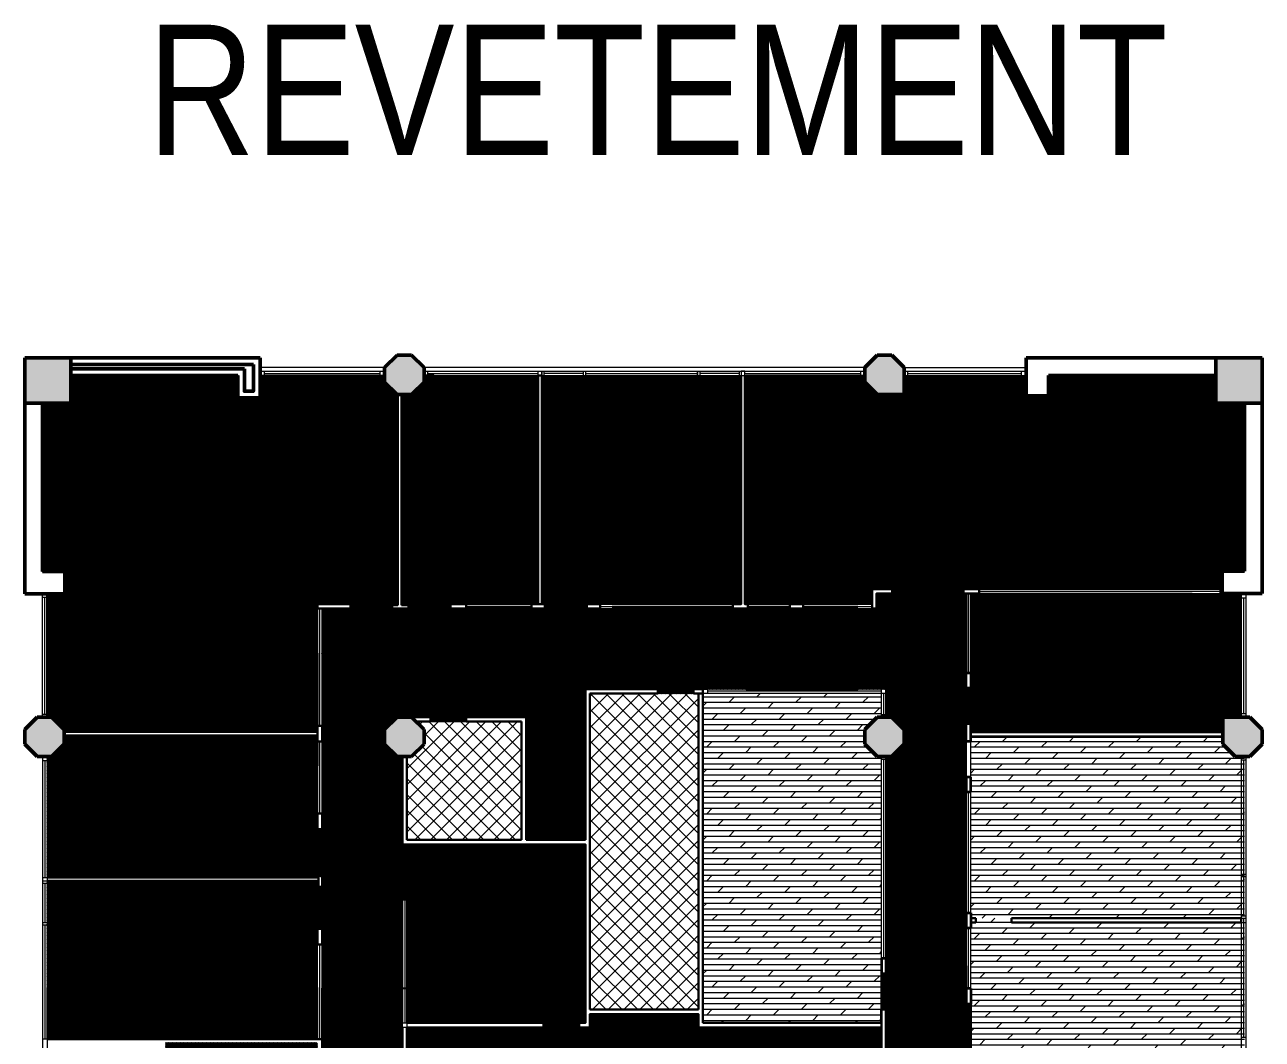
# Model space of a CAD drawing. Header units: millimetres. Extents: x 253 to 682, y -1208 to -847.
# Drawn here: x 324.19 to 351.91, y -1101.37 to -1078.64 of the extents above; entities that cross this region are included whole.
import ezdxf
from ezdxf.enums import TextEntityAlignment as Align

# ---------------------------------------------------------------- set-up
doc = ezdxf.new("R2010")
doc.units = ezdxf.units.MM
doc.header["$LTSCALE"] = 10
doc.header["$MEASUREMENT"] = 0
for name, color, linetype, lineweight in [('faux  plafond', 143, 'Continuous', 9), ('men-porte', 30, 'Continuous', 5), ('Men_porte', 30, 'Continuous', 5), ('MUR', 5, 'Continuous', 50)]:
    doc.layers.add(name, color=color, linetype=linetype, lineweight=lineweight)
doc.layers.add('HACHURE', color=252, linetype='Continuous')
doc.layers.add('REV-C', color=251, linetype='Continuous')
doc.layers.add('hachures++', color=7, linetype='Continuous', lineweight=5, true_color=0xa8a8a8)
doc.styles.add('nouveau cartouche', font='ARIALN.TTF')
pattern_1 = [(0, (838.59185, 113.8055), (0, 0.125), []), (45, (838.59185, 113.8055), (-0.25, 0.25), [0.1767767, -0.35355339])]
pattern_2 = [(315, (290754.83289, 332835.75672), (0.1767766953, 0.1767766953), []), (45, (290754.83289, 332835.75672), (-0.1767766953, 0.1767766953), [])]
pattern_3 = [(45, (290606.838652, 332635.756721), (-0.00883883476483, 0.00883883476483), [])]
pattern_4 = [(45, (290654.832887, 332835.756721), (-0.00883883476483, 0.00883883476483), [])]

msp = doc.modelspace()

# ---------------------------------------------------------------- hatches: boundary and pattern name
at = {"layer": 'HACHURE', "ltscale": 0.02}
h = msp.add_hatch(dxfattribs=at)
h.set_pattern_fill('ANSI31', color=253, scale=0.1)
h.set_pattern_definition(pattern_4)
h.paths.add_polyline_path([(332.552, -1088.222), (330.852, -1088.222), (330.852, -1089.222), (329.852, -1089.222), (329.852, -1091.222), (331.352, -1091.222), (331.352, -1091.622), (331.485, -1091.622), (331.485, -1091.722), (332.425, -1091.722), (332.425, -1091.642), (332.552, -1091.642)])
h.paths.add_polyline_path([(328.852, -1089.222), (328.352, -1089.222), (328.352, -1086.502), (325.222, -1086.502), (325.222, -1087.122), (324.592, -1087.122), (324.592, -1090.222), (327.352, -1090.222), (327.352, -1091.222), (328.852, -1091.222)])
h = msp.add_hatch(dxfattribs=at)
h.set_pattern_fill('ANSI31', color=253, scale=0.1)
h.set_pattern_definition(pattern_4)
h.paths.add_polyline_path([(339.352, -1103.722), (340.852, -1103.722), (340.852, -1104.722), (340.852, -1105.202), (341.684, -1105.202), (342.352, -1105.202), (342.352, -1104.222), (341.852, -1104.222), (341.852, -1101.722), (343.382, -1101.722), (343.382, -1101.102), (340.852, -1101.102), (340.852, -1103.222), (335.852, -1103.222), (335.852, -1104.222), (331.352, -1104.222), (331.352, -1102.722), (332.652, -1102.722), (332.652, -1101.722), (330.752, -1101.715), (330.752, -1102.641), (330.852, -1102.648), (330.852, -1102.998), (330.852, -1105.442), (330.852, -1105.899), (330.852, -1107.225), (332.252, -1107.225), (332.252, -1105.221), (332.252, -1104.955), (332.518, -1104.955), (332.652, -1104.955), (332.652, -1104.378), (332.752, -1104.378), (332.752, -1104.955), (332.867, -1104.955), (333.107, -1105.202), (333.527, -1105.202), (334.907, -1105.202), (335.979, -1105.202), (336.352, -1105.202), (336.352, -1104.722), (339.352, -1104.722)])
h.paths.add_polyline_path([(335.347, -1101.102), (334.852, -1101.102), (334.852, -1101.722), (332.752, -1101.722), (332.752, -1102.722), (335.351, -1102.722)], flags=17)
h.paths.add_polyline_path([(335.339, -1097.002), (333.339, -1097.002), (333.339, -1098.243), (332.752, -1098.243), (332.752, -1100.222), (334.852, -1100.222), (334.852, -1101.002), (335.347, -1101.002)])
h.paths.add_polyline_path([(332.652, -1098.243), (331.852, -1098.243), (331.852, -1097.722), (330.852, -1097.722), (330.852, -1097.954), (330.772, -1097.954), (330.772, -1097.822), (327.859, -1097.822), (327.859, -1100.222), (330.752, -1100.222), (330.752, -1099.244), (330.752, -1098.894), (330.852, -1098.894), (330.852, -1099.244), (330.852, -1100.222), (332.652, -1100.222)])
h.paths.add_polyline_path([(325.852, -1097.822), (324.692, -1097.822), (324.692, -1100.222), (325.852, -1100.222)])
h.paths.add_polyline_path([(328.352, -1103.222), (330.752, -1103.222), (330.752, -1102.998), (330.752, -1102.648), (330.752, -1102.178), (330.752, -1101.708), (330.752, -1101.442), (327.352, -1101.442), (327.352, -1103.722), (324.692, -1103.722), (324.692, -1104.955), (324.797, -1104.955), (325.077, -1105.235), (325.077, -1105.442), (328.352, -1105.442)])
h.paths.add_polyline_path([(327.352, -1094.562), (325.852, -1094.562), (325.852, -1096.722), (327.352, -1096.722)])
h.paths.add_polyline_path([(329.852, -1092.722), (326.852, -1092.722), (326.852, -1094.482), (329.852, -1094.482)])
h.paths.add_polyline_path([(335.352, -1093.222), (331.352, -1093.222), (331.352, -1092.722), (330.852, -1092.722), (330.852, -1094.344), (330.852, -1094.694), (330.852, -1096.393), (330.852, -1096.664), (330.752, -1096.664), (330.752, -1096.722), (331.852, -1096.722), (331.852, -1095.222), (332.652, -1095.222), (332.652, -1095.037), (332.532, -1095.037), (332.252, -1094.757), (332.252, -1094.432), (332.532, -1094.152), (332.857, -1094.152), (333.279, -1094.152), (333.279, -1094.252), (334.079, -1094.252), (334.079, -1094.152), (335.352, -1094.152)])
h.paths.add_polyline_path([(335.692, -1086.502), (333.352, -1086.502), (333.352, -1089.722), (335.692, -1089.722)])
edge = h.paths.add_edge_path()
edge.add_line((337.352, -1090.222), (335.772, -1090.222))
edge.add_line((335.772, -1090.222), (335.772, -1091.622))
edge.add_line((335.772, -1091.622), (335.84, -1091.622))
edge.add_line((335.84, -1091.622), (335.84, -1090.682))
edge.add_arc((335.84, -1091.622), 0.94, 0, 90, ccw=False)
edge.add_line((336.78, -1091.622), (337.08, -1091.622))
edge.add_line((337.08, -1091.622), (337.352, -1091.622))
edge.add_line((337.352, -1091.622), (337.352, -1090.222))
edge = h.paths.add_edge_path()
edge.add_line((337.352, -1091.722), (337.08, -1091.722))
edge.add_line((337.08, -1091.722), (336.78, -1091.722))
edge.add_line((336.78, -1091.722), (336.78, -1091.622))
edge.add_arc((335.84, -1091.622), 0.94, 0, 90)
edge.add_line((335.84, -1090.682), (335.84, -1091.622))
edge.add_line((335.84, -1091.622), (335.84, -1091.722))
edge.add_line((335.84, -1091.722), (335.852, -1091.722))
edge.add_line((335.852, -1091.722), (335.852, -1092.722))
edge.add_line((335.852, -1092.722), (336.852, -1092.722))
edge.add_line((336.852, -1092.722), (336.852, -1093.522))
edge.add_line((336.852, -1093.522), (338.37, -1093.522))
edge.add_line((338.37, -1093.522), (338.37, -1093.622))
edge.add_line((338.37, -1093.622), (339.17, -1093.622))
edge.add_line((339.17, -1093.622), (339.17, -1093.522))
edge.add_line((339.17, -1093.522), (339.382, -1093.522))
edge.add_line((339.382, -1093.522), (339.482, -1093.522))
edge.add_line((339.482, -1093.522), (340.352, -1093.522))
edge.add_line((340.352, -1093.522), (340.352, -1092.222))
edge.add_line((340.352, -1092.222), (337.352, -1092.222))
edge.add_line((337.352, -1092.222), (337.352, -1091.722))
h.paths.add_polyline_path([(340.242, -1086.502), (335.772, -1086.502), (335.772, -1087.222), (338.352, -1087.222), (338.352, -1089.722), (340.242, -1089.722)])
h = msp.add_hatch(dxfattribs=at)
h.set_pattern_fill('ANSI31', color=96, scale=0.1)
h.set_pattern_definition(pattern_3)
h.paths.add_polyline_path([(329.352, -1087.002), (329.352, -1088.222), (330.852, -1088.222), (330.852, -1089.222), (328.352, -1089.222), (328.352, -1086.502), (328.962, -1086.502), (328.962, -1087.002)])
h = msp.add_hatch(dxfattribs=at)
h.set_pattern_fill('ANSI31', color=250, scale=0.1)
h.set_pattern_definition(pattern_3)
h.paths.add_polyline_path([(332.552, -1086.926), (332.532, -1086.926), (332.252, -1086.646), (332.252, -1086.502), (329.462, -1086.502), (329.462, -1087.002), (329.352, -1087.002), (329.352, -1088.222), (332.552, -1088.222)])
h = msp.add_hatch(dxfattribs=at)
h.set_pattern_fill('ANSI31', color=96, scale=0.1)
h.set_pattern_definition(pattern_3)
h.paths.add_polyline_path([(333.352, -1086.502), (333.137, -1086.502), (333.137, -1086.646), (332.857, -1086.926), (332.632, -1086.926), (332.632, -1089.722), (332.632, -1090.722), (333.352, -1090.722), (333.352, -1089.722)])
h = msp.add_hatch(dxfattribs=at)
h.set_pattern_fill('ANSI31', color=253, scale=0.1)
h.set_pattern_definition(pattern_4)
h.paths.add_polyline_path([(351.512, -1087.122), (350.872, -1087.122), (350.872, -1086.502), (347.122, -1086.502), (347.122, -1086.952), (346.622, -1086.952), (346.622, -1086.502), (343.892, -1086.502), (343.892, -1086.926), (343.612, -1086.926), (343.352, -1086.926), (343.352, -1089.692), (340.322, -1089.692), (340.322, -1091.222), (341.352, -1091.222), (342.852, -1091.222), (342.852, -1091.622), (343.173, -1091.622), (343.173, -1091.282), (343.623, -1091.282), (343.623, -1090.482, -0.294509), (344.352, -1090.952), (344.352, -1088.722), (346.852, -1088.722), (346.852, -1089.722), (350.339, -1089.722), (350.339, -1091.282), (351.012, -1091.282), (351.012, -1090.882), (351.512, -1090.882)])
h.paths.add_polyline_path([(344.352, -1090.952, 0.294509), (343.623, -1090.482), (343.623, -1091.282), (343.623, -1091.382), (343.273, -1091.382), (343.273, -1091.722), (343.173, -1091.722), (342.852, -1091.722), (342.852, -1093.522), (343.482, -1093.522), (343.482, -1094.152), (343.612, -1094.152), (343.892, -1094.432), (343.892, -1094.757), (343.612, -1095.037), (343.482, -1095.037), (343.482, -1099.722), (344.352, -1099.722), (344.352, -1094.696), (345.282, -1094.696), (345.282, -1094.305), (345.382, -1094.305), (345.382, -1093.743), (344.352, -1093.743)])
h.paths.add_polyline_path([(351.442, -1091.382), (351.012, -1091.382), (350.339, -1091.382), (350.339, -1092.243), (349.839, -1092.243), (349.839, -1093.743), (345.382, -1093.743), (345.382, -1094.305), (345.382, -1094.482), (351.027, -1094.482), (351.027, -1094.152), (351.442, -1094.152)])
h = msp.add_hatch(dxfattribs=at)
h.set_pattern_fill('ANSI31', color=250, scale=0.1)
h.set_pattern_definition(pattern_3)
h.paths.add_polyline_path([(343.352, -1086.926), (343.287, -1086.926), (343.007, -1086.646), (343.007, -1086.502), (340.352, -1086.502), (340.352, -1089.692), (343.352, -1089.692)])
h = msp.add_hatch(dxfattribs=at)
h.set_pattern_fill('ANSI31', color=250, scale=0.1)
h.set_pattern_definition(pattern_3)
h.paths.add_polyline_path([(335.772, -1090.222), (337.352, -1090.222), (337.352, -1089.722), (338.352, -1089.722), (338.352, -1087.222), (335.772, -1087.222)])
h = msp.add_hatch(dxfattribs=at)
h.set_pattern_fill('ANSI31', color=250, scale=0.1)
h.set_pattern_definition(pattern_3)
h.paths.add_polyline_path([(345.382, -1092.243), (345.382, -1093.505), (345.282, -1093.505), (345.282, -1091.382), (345.223, -1091.382), (345.223, -1091.282), (345.352, -1091.282), (345.352, -1089.722), (346.852, -1089.722), (346.852, -1088.722), (344.352, -1088.722), (344.352, -1093.743), (349.839, -1093.743), (349.839, -1092.243)])
h = msp.add_hatch(dxfattribs=at)
h.set_pattern_fill('ANSI31', color=250, scale=0.1)
h.set_pattern_definition(pattern_3)
h.paths.add_polyline_path([(328.852, -1089.202), (329.852, -1089.202), (329.852, -1091.722), (328.852, -1091.722)])
h = msp.add_hatch(dxfattribs=at)
h.set_pattern_fill('ANSI31', color=250, scale=0.1)
h.set_pattern_definition(pattern_3)
h.paths.add_polyline_path([(332.632, -1091.642), (332.788, -1091.642), (332.788, -1091.722), (331.352, -1091.722), (331.352, -1093.222), (335.852, -1093.222), (335.852, -1091.722), (333.728, -1091.722), (333.728, -1091.622), (335.692, -1091.622), (335.692, -1089.722), (333.352, -1089.722), (333.352, -1090.722), (332.632, -1090.722)])
h = msp.add_hatch(dxfattribs=at)
h.set_pattern_fill('ANSI31', color=96, scale=0.1)
h.set_pattern_definition(pattern_3)
h.paths.add_polyline_path([(341.352, -1091.722), (337.352, -1091.722), (337.352, -1092.222), (341.352, -1092.222)])
h.paths.add_polyline_path([(340.242, -1089.722), (340.242, -1091.622), (337.352, -1091.622), (337.352, -1089.722)])
h.paths.add_polyline_path([(340.322, -1091.222), (340.322, -1091.622), (341.352, -1091.622), (341.352, -1091.222)])
h = msp.add_hatch(dxfattribs=at)
h.set_pattern_fill('ANSI31', color=96, scale=0.1)
h.set_pattern_definition(pattern_3)
h.paths.add_polyline_path([(345.352, -1091.282), (350.339, -1091.282), (350.339, -1089.722), (345.352, -1089.722)])
h.paths.add_polyline_path([(350.339, -1091.382), (345.382, -1091.382), (345.382, -1092.243), (350.339, -1092.243)])
h = msp.add_hatch(dxfattribs=at)
h.set_pattern_fill('ANSI31', color=96, scale=0.1)
h.set_pattern_definition(pattern_3)
h.paths.add_polyline_path([(331.352, -1091.722), (330.852, -1091.722), (330.852, -1092.722), (331.352, -1092.722)])
h.paths.add_polyline_path([(330.752, -1091.622), (331.352, -1091.622), (331.352, -1091.222), (329.852, -1091.222), (329.852, -1091.722), (328.852, -1091.722), (328.852, -1091.222), (327.352, -1091.222), (327.352, -1090.222), (324.592, -1090.222), (324.592, -1090.892), (325.092, -1090.892), (325.092, -1091.392), (326.852, -1091.392), (326.852, -1092.722), (330.752, -1092.722)])
h = msp.add_hatch(dxfattribs=at)
h.set_pattern_fill('ANSI31', color=250, scale=0.1)
h.set_pattern_definition(pattern_3)
h.paths.add_polyline_path([(342.852, -1091.722), (341.352, -1091.722), (341.352, -1092.222), (340.352, -1092.222), (340.352, -1093.522), (342.852, -1093.522)])
h.paths.add_polyline_path([(341.352, -1091.622), (342.852, -1091.622), (342.852, -1091.222), (341.352, -1091.222)])
h = msp.add_hatch(dxfattribs=at)
h.set_pattern_fill('ANSI31', color=250, scale=0.1)
h.set_pattern_definition(pattern_3)
h.paths.add_polyline_path([(324.692, -1094.152), (324.797, -1094.152), (325.077, -1094.432), (325.077, -1094.482), (326.852, -1094.482), (326.852, -1091.392), (324.692, -1091.392)])
h = msp.add_hatch(dxfattribs=at)
h.set_pattern_fill('ANSI31', color=250, scale=0.1)
h.set_pattern_definition([(45, (290607.338652, 332632.256721), (-0.00883883476483, 0.00883883476483), [])])
h.paths.add_polyline_path([(330.752, -1094.562), (329.852, -1094.562), (329.852, -1095.242), (330.752, -1095.242)])
h.paths.add_polyline_path([(329.852, -1094.482), (330.752, -1094.482), (330.752, -1092.722), (329.852, -1092.722)])
h = msp.add_hatch(dxfattribs=at)
h.set_pattern_fill('ANSI31', color=96, scale=0.1)
h.set_pattern_definition(pattern_3)
h.paths.add_polyline_path([(335.852, -1092.722), (336.852, -1092.722), (336.852, -1093.522), (336.752, -1093.522), (336.752, -1095.222), (335.422, -1095.222), (335.422, -1094.152), (335.352, -1094.152), (335.352, -1093.222), (335.852, -1093.222)])
h = msp.add_hatch(dxfattribs=at)
h.set_pattern_fill('ANSI31', color=250, scale=0.1)
h.set_pattern_definition(pattern_3)
edge = h.paths.add_edge_path()
edge.add_line((324.692, -1097.743), (330.772, -1097.743))
edge.add_line((330.772, -1097.743), (330.772, -1097.722))
edge.add_line((330.772, -1097.722), (331.852, -1097.722))
edge.add_line((331.852, -1097.722), (331.852, -1096.722))
edge.add_line((331.852, -1096.722), (325.852, -1096.722))
edge.add_line((325.852, -1096.722), (325.852, -1094.562))
edge.add_line((325.852, -1094.562), (325.077, -1094.562))
edge.add_line((325.077, -1094.562), (325.077, -1094.757))
edge.add_line((325.077, -1094.757), (324.797, -1095.037))
edge.add_line((324.797, -1095.037), (324.692, -1095.037))
edge.add_line((324.692, -1095.037), (324.692, -1097.742))
edge.add_line((324.692, -1097.742), (325.852, -1097.742))
edge.add_line((325.852, -1097.742), (325.852, -1097.722))
h = msp.add_hatch(dxfattribs=at)
h.set_pattern_fill('ANSI31', color=96, scale=0.1)
h.set_pattern_definition(pattern_3)
h.paths.add_polyline_path([(330.752, -1095.242), (329.852, -1095.242), (329.852, -1094.562), (327.352, -1094.562), (327.352, -1096.722), (330.752, -1096.722)])
h = msp.add_hatch(dxfattribs=at)
h.set_pattern_fill('ANSI31', color=250, scale=0.1)
h.set_pattern_definition(pattern_3)
h.paths.add_polyline_path([(344.352, -1100.222), (345.282, -1100.222), (345.282, -1094.696), (344.352, -1094.696)])
h = msp.add_hatch(dxfattribs=at)
h.set_pattern_fill('ANSI31', color=96, scale=0.1)
h.set_pattern_definition(pattern_3)
h.paths.add_polyline_path([(333.339, -1097.002), (333.339, -1098.243), (331.852, -1098.243), (331.852, -1095.222), (332.652, -1095.222), (332.652, -1097.002)])
h = msp.add_hatch(dxfattribs=at)
h.set_pattern_fill('ANSI31', color=253, scale=0.1)
h.set_pattern_definition(pattern_4)
h.paths.add_polyline_path([(336.752, -1095.222), (335.422, -1095.222), (335.422, -1096.902), (336.752, -1096.902)])
h = msp.add_hatch(dxfattribs=at)
h.set_pattern_fill('ANSI31', color=96, scale=0.1)
h.set_pattern_definition(pattern_3)
h.paths.add_polyline_path([(335.347, -1101.002), (335.81, -1101.002), (335.81, -1101.102), (335.347, -1101.102), (335.352, -1103.222), (340.852, -1103.222), (340.852, -1101.102), (339.282, -1101.102), (339.282, -1100.802), (336.852, -1100.802), (336.852, -1101.102), (336.61, -1101.102), (336.61, -1101.002), (336.752, -1101.002), (336.752, -1097.002), (335.339, -1097.002)])
h = msp.add_hatch(dxfattribs=at)
h.set_pattern_fill('ANSI31', color=250, scale=0.1)
h.set_pattern_definition(pattern_3)
h.paths.add_polyline_path([(325.852, -1097.822), (327.859, -1097.822), (327.859, -1100.671), (325.852, -1100.671)])
h = msp.add_hatch(dxfattribs=at)
h.set_pattern_fill('ANSI31', color=96, scale=0.1)
h.set_pattern_definition(pattern_3)
h.paths.add_polyline_path([(342.352, -1105.202), (342.352, -1104.222), (344.352, -1104.222), (344.352, -1101.222), (343.482, -1101.222), (343.482, -1100.694), (343.382, -1100.694), (343.382, -1099.894), (343.482, -1099.894), (343.482, -1099.722), (344.352, -1099.722), (344.352, -1100.222), (345.282, -1100.222), (345.282, -1100.582), (345.382, -1100.582), (345.382, -1102.182), (345.282, -1102.182), (345.282, -1105.222), (343.932, -1105.222), (343.932, -1104.955), (343.343, -1104.955), (343.096, -1105.202)])
h = msp.add_hatch(dxfattribs=at)
h.set_pattern_fill('ANSI31', color=96, scale=0.1)
h.set_pattern_definition(pattern_3)
h.paths.add_polyline_path([(327.859, -1100.222), (327.859, -1100.671), (325.852, -1100.671), (325.852, -1100.222), (324.692, -1100.222), (324.692, -1101.348), (330.752, -1101.348), (330.752, -1100.222)])
h = msp.add_hatch(dxfattribs=at)
h.set_pattern_fill('ANSI31', color=96, scale=0.1)
h.set_pattern_definition(pattern_3)
h.paths.add_polyline_path([(332.652, -1101.722), (332.652, -1100.222), (330.852, -1100.222), (330.852, -1101.722)])
h.paths.add_polyline_path([(332.752, -1101.102), (332.752, -1101.722), (334.852, -1101.722), (334.852, -1101.102)])
h.paths.add_polyline_path([(332.752, -1100.222), (332.752, -1101.002), (334.852, -1101.002), (334.852, -1100.222)])
h = msp.add_hatch(dxfattribs=at)
h.set_pattern_fill('ANSI31', color=253, scale=0.1)
h.set_pattern_definition(pattern_4)
h.paths.add_polyline_path([(344.352, -1101.222), (343.482, -1101.222), (343.482, -1101.722), (344.352, -1101.722)])
h.paths.add_polyline_path([(344.852, -1105.222), (343.932, -1105.222), (343.932, -1105.887), (343.932, -1108.722), (345.282, -1108.722), (345.282, -1107.722), (344.852, -1107.722)])
at = {"layer": 'hachures++'}
h = msp.add_hatch(color=256, dxfattribs=at)
h.dxf.hatch_style = 1
h.paths.add_polyline_path([(333.137, -1086.321), (332.857, -1086.041), (332.532, -1086.041), (332.252, -1086.321), (332.252, -1086.646), (332.532, -1086.926), (332.857, -1086.926), (333.137, -1086.646)])
h = msp.add_hatch(color=256, dxfattribs=at)
h.dxf.hatch_style = 1
h.paths.add_polyline_path([(343.892, -1086.321), (343.612, -1086.041), (343.287, -1086.041), (343.007, -1086.321), (343.007, -1086.646), (343.287, -1086.926), (343.612, -1086.926), (343.892, -1086.926)])
h = msp.add_hatch(color=256, dxfattribs=at)
h.dxf.hatch_style = 1
h.paths.add_polyline_path([(324.192, -1086.102), (324.192, -1087.122), (325.222, -1087.122), (325.222, -1086.102)])
h = msp.add_hatch(color=256, dxfattribs=at)
h.dxf.hatch_style = 1
h.paths.add_polyline_path([(351.912, -1087.122), (351.912, -1086.102), (350.872, -1086.102), (350.872, -1087.122)])
at = {"layer": 'hachures++', "ltscale": 2}
h = msp.add_hatch(dxfattribs=at)
h.set_pattern_fill('ANSI37', color=256, scale=2, angle=270)
h.set_pattern_definition(pattern_2)
h.paths.add_polyline_path([(339.282, -1100.702), (339.282, -1093.622), (338.37, -1093.622), (336.852, -1093.622), (336.852, -1095.882), (336.852, -1100.702)])
at = {"layer": 'hachures++', "ltscale": 3}
h = msp.add_hatch(dxfattribs=at)
h.set_pattern_fill('DOLMIT', color=1, scale=0.5)
h.set_pattern_definition(pattern_1)
h.paths.add_polyline_path([(339.382, -1093.622), (339.382, -1101.002), (343.382, -1101.002), (343.382, -1095.037), (343.287, -1095.037), (343.007, -1094.757), (343.007, -1094.432), (343.287, -1094.152), (343.382, -1094.152), (343.382, -1093.622)])
at = {"layer": 'hachures++'}
h = msp.add_hatch(color=256, dxfattribs=at)
h.dxf.hatch_style = 1
h.paths.add_polyline_path([(325.077, -1094.432), (324.797, -1094.152), (324.472, -1094.152), (324.192, -1094.432), (324.192, -1094.757), (324.472, -1095.037), (324.797, -1095.037), (325.077, -1094.757)])
h = msp.add_hatch(color=256, dxfattribs=at)
h.dxf.hatch_style = 1
h.paths.add_polyline_path([(333.137, -1094.432), (332.857, -1094.152), (332.532, -1094.152), (332.252, -1094.432), (332.252, -1094.757), (332.532, -1095.037), (332.857, -1095.037), (333.137, -1094.757)])
at = {"layer": 'hachures++', "ltscale": 2}
h = msp.add_hatch(dxfattribs=at)
h.set_pattern_fill('ANSI37', color=256, scale=2, angle=270)
h.set_pattern_definition(pattern_2)
h.paths.add_polyline_path([(335.322, -1094.252), (335.322, -1096.902), (332.752, -1096.902), (332.752, -1095.037), (332.857, -1095.037), (333.137, -1094.757), (333.137, -1094.432), (332.957, -1094.252)])
at = {"layer": 'hachures++'}
h = msp.add_hatch(color=256, dxfattribs=at)
h.dxf.hatch_style = 1
h.paths.add_polyline_path([(343.892, -1094.432), (343.612, -1094.152), (343.287, -1094.152), (343.007, -1094.432), (343.007, -1094.757), (343.287, -1095.037), (343.612, -1095.037), (343.892, -1094.757)])
h = msp.add_hatch(color=256, dxfattribs=at)
h.dxf.hatch_style = 1
h.paths.add_polyline_path([(351.912, -1094.432), (351.632, -1094.152), (351.307, -1094.152), (351.027, -1094.152), (351.027, -1094.757), (351.307, -1095.037), (351.632, -1095.037), (351.912, -1094.757)])
at = {"layer": 'hachures++', "ltscale": 3}
h = msp.add_hatch(dxfattribs=at)
h.set_pattern_fill('DOLMIT', color=32, scale=0.5)
h.set_pattern_definition(pattern_1)
h.paths.add_polyline_path([(351.512, -1098.652), (351.512, -1095.037), (351.307, -1095.037), (351.027, -1094.757), (351.027, -1094.582), (345.382, -1094.582), (345.382, -1098.652)])
h = msp.add_hatch(dxfattribs=at)
h.set_pattern_fill('DOLMIT', color=32, scale=0.5)
h.set_pattern_definition([(0, (290754.83289, 332835.75672), (0, 0.125), []), (45, (290754.8329, 332835.75672), (-0.24999999958, 0.24999999958), [0.1767766953, -0.3535533906])])
h.paths.add_polyline_path([(351.512, -1104.955), (351.512, -1098.752), (346.293, -1098.752), (346.293, -1098.652), (345.493, -1098.652), (345.493, -1098.752), (345.382, -1098.752), (345.382, -1105.442), (351.027, -1105.442), (351.027, -1105.235), (351.307, -1104.955)])

# ---------------------------------------------------------------- linework, layer by layer
at = {"layer": 'faux  plafond', "lineweight": 30, "ltscale": 2}
for p, q in [((336.852, -1100.702), (336.852, -1093.622)), ((336.852, -1093.622), (338.37, -1093.622)), ((339.17, -1093.622), (339.282, -1093.622)), ((339.282, -1093.622), (339.282, -1100.702)), ((332.857, -1094.152), (333.279, -1094.152)), ((332.957, -1094.252), (333.279, -1094.252)), ((334.079, -1094.152), (335.422, -1094.152)), ((334.079, -1094.252), (335.322, -1094.252)), ((335.322, -1094.252), (335.322, -1096.902)), ((335.422, -1094.152), (335.422, -1096.902)), ((332.652, -1097.002), (332.652, -1095.037)), ((332.752, -1096.902), (332.752, -1095.037)), ((336.752, -1097.002), (332.652, -1097.002)), ((335.322, -1096.902), (332.752, -1096.902)), ((345.382, -1098.652), (345.493, -1098.652)), ((345.382, -1098.752), (345.493, -1098.752)), ((346.293, -1098.652), (351.442, -1098.652)), ((346.293, -1098.752), (351.442, -1098.752)), ((336.752, -1100.702), (336.752, -1101.002)), ((339.282, -1100.702), (336.852, -1100.702)), ((335.81, -1101.002), (332.752, -1101.002)), ((336.752, -1101.002), (336.61, -1101.002)), ((336.852, -1100.802), (339.282, -1100.802)), ((336.852, -1100.802), (336.852, -1101.102)), ((339.282, -1100.802), (339.282, -1101.102)), ((339.382, -1101.002), (343.382, -1101.002)), ((332.752, -1101.102), (335.81, -1101.102)), ((336.61, -1101.102), (336.852, -1101.102)), ((339.282, -1101.102), (343.382, -1101.102))]:
    msp.add_line(p, q, dxfattribs=at)
for points in [[(338.37, -1093.522), (336.752, -1093.522), (336.752, -1096.902)], [(338.37, -1093.622), (338.37, -1093.522)], [(339.17, -1093.622), (339.17, -1093.522)], [(339.382, -1101.002), (339.382, -1093.522), (339.17, -1093.522)], [(339.382, -1093.622), (339.282, -1093.622)], [(333.279, -1094.252), (333.279, -1094.152)], [(334.079, -1094.252), (334.079, -1094.152)], [(336.752, -1096.902), (335.422, -1096.902)], [(336.752, -1097.002), (336.752, -1100.702)], [(345.493, -1098.652), (345.493, -1098.752)], [(346.293, -1098.652), (346.293, -1098.752)], [(351.442, -1098.652), (351.442, -1098.752)], [(335.81, -1101.102), (335.81, -1101.002)], [(336.61, -1101.102), (336.61, -1101.002)]]:
    msp.add_lwpolyline(points, dxfattribs=at)
at = {"layer": 'HACHURE', "ltscale": 0.02}
for points in [[(329.352, -1087.002), (329.352, -1088.222), (330.852, -1088.222), (330.852, -1089.222), (328.352, -1089.222), (328.352, -1086.502), (328.962, -1086.502), (328.962, -1087.002)], [(332.632, -1090.722), (333.352, -1090.722), (333.352, -1086.502), (333.137, -1086.502), (333.137, -1086.646), (332.857, -1086.926), (332.632, -1086.926), (332.632, -1089.722)], [(335.772, -1090.222), (337.352, -1090.222), (337.352, -1089.722), (338.352, -1089.722), (338.352, -1087.222), (335.772, -1087.222)], [(328.852, -1089.202), (329.852, -1089.202), (329.852, -1091.722), (328.852, -1091.722)], [(335.852, -1092.722), (336.852, -1092.722), (336.852, -1093.522), (336.752, -1093.522), (336.752, -1095.222), (335.422, -1095.222), (335.422, -1094.152), (335.352, -1094.152), (335.352, -1093.222), (335.852, -1093.222)], [(344.352, -1100.222), (345.282, -1100.222), (345.282, -1094.696), (344.352, -1094.696)], [(333.339, -1097.002), (333.339, -1098.243), (331.852, -1098.243), (331.852, -1095.222), (332.652, -1095.222), (332.652, -1097.002)], [(325.852, -1097.822), (327.859, -1097.822), (327.859, -1100.671), (325.852, -1100.671)]]:
    msp.add_lwpolyline(points, close=True, dxfattribs=at)
for points in [[(329.157, -1087.002), (329.462, -1087.002), (329.462, -1086.402)], [(329.462, -1086.502), (332.252, -1086.502)], [(332.552, -1086.926), (332.532, -1086.926), (332.252, -1086.646), (332.252, -1086.502)], [(343.352, -1086.926), (343.352, -1089.692), (340.352, -1089.692), (340.352, -1086.502), (343.007, -1086.502)], [(332.552, -1086.926), (332.552, -1088.222), (329.352, -1088.222), (329.352, -1087.002)], [(345.382, -1092.243), (349.839, -1092.243), (349.839, -1093.743), (344.352, -1093.743), (344.352, -1088.722), (346.852, -1088.722), (346.852, -1089.722), (345.352, -1089.722), (345.352, -1091.282)], [(332.632, -1091.642), (332.632, -1090.722), (333.352, -1090.722), (333.352, -1089.722), (335.692, -1089.722), (335.692, -1091.622)], [(337.352, -1091.622), (337.352, -1089.722), (340.242, -1089.722), (340.242, -1091.222)], [(345.352, -1091.282), (345.352, -1089.722), (350.339, -1089.722), (350.339, -1091.282)], [(328.849, -1091.222), (327.352, -1091.222), (327.352, -1090.222), (324.592, -1090.222), (324.592, -1090.892), (325.092, -1090.892), (325.092, -1091.392), (326.852, -1091.392), (326.852, -1092.722), (330.752, -1092.722)], [(331.352, -1091.622), (331.352, -1091.222), (329.857, -1091.222)], [(337.352, -1091.622), (340.242, -1091.622), (340.242, -1091.222)], [(340.322, -1091.222), (340.322, -1091.622), (342.852, -1091.622)], [(340.322, -1091.222), (341.352, -1091.222), (341.352, -1091.622)], [(342.852, -1091.622), (342.852, -1091.222), (341.352, -1091.222), (341.352, -1091.622)], [(350.339, -1091.282), (345.223, -1091.282), (345.223, -1091.382), (345.282, -1091.382), (345.282, -1093.505), (345.382, -1093.505), (345.382, -1091.382), (350.339, -1091.382)], [(324.692, -1094.152), (324.692, -1091.392), (326.852, -1091.392), (326.852, -1094.482), (325.077, -1094.482)], [(350.339, -1091.382), (350.339, -1092.243), (345.382, -1092.243)], [(330.752, -1092.722), (330.752, -1091.622), (331.485, -1091.622), (331.485, -1091.722), (330.852, -1091.722), (330.852, -1092.722)], [(330.852, -1092.722), (331.352, -1092.722), (331.352, -1091.722)], [(335.692, -1091.722), (335.852, -1091.722), (335.852, -1092.722), (335.852, -1093.222), (331.352, -1093.222), (331.352, -1091.722), (332.632, -1091.722)], [(332.632, -1091.722), (332.788, -1091.722), (332.788, -1091.642), (332.632, -1091.642)], [(335.692, -1091.722), (333.728, -1091.722), (333.728, -1091.622), (335.692, -1091.622)], [(341.352, -1091.722), (341.352, -1092.222), (337.352, -1092.222), (337.352, -1091.722)], [(342.852, -1091.722), (337.352, -1091.722)], [(341.352, -1091.722), (341.352, -1092.222), (340.352, -1092.222), (340.352, -1093.522), (342.852, -1093.522), (342.852, -1091.722)], [(329.852, -1094.482), (329.852, -1092.722), (330.752, -1092.722), (330.752, -1095.242), (329.852, -1095.242), (329.852, -1094.562)], [(325.852, -1094.482), (325.077, -1094.482)], [(330.852, -1097.722), (331.852, -1097.722), (331.852, -1096.722), (325.852, -1096.722), (325.852, -1094.562)], [(329.852, -1094.562), (327.352, -1094.562), (327.352, -1096.722), (330.752, -1096.722), (330.752, -1094.562)], [(335.347, -1101.002), (335.339, -1097.002), (336.752, -1097.002), (336.752, -1101.002), (336.61, -1101.002), (336.61, -1101.102), (336.852, -1101.102), (336.852, -1100.802), (339.282, -1100.802), (339.282, -1101.102), (340.852, -1101.102), (340.852, -1103.222), (335.352, -1103.222), (335.347, -1101.102)], [(330.772, -1097.742), (330.772, -1097.604), (330.852, -1097.604), (330.852, -1097.722)], [(324.692, -1097.743), (330.772, -1097.743), (330.772, -1097.722)], [(345.282, -1099.722), (345.282, -1100.582), (345.382, -1100.582), (345.382, -1102.182), (345.282, -1102.182), (345.282, -1105.222), (343.932, -1105.222), (343.932, -1104.955), (343.343, -1104.955), (343.096, -1105.202), (342.352, -1105.202), (342.352, -1104.222), (344.352, -1104.222), (344.352, -1101.222), (343.482, -1101.222), (343.482, -1100.694), (343.382, -1100.694), (343.382, -1099.894), (343.482, -1099.894), (343.482, -1099.722), (344.352, -1099.722)], [(325.852, -1100.222), (324.692, -1100.222), (324.692, -1101.348), (330.752, -1101.348), (330.752, -1100.222), (327.859, -1100.222)], [(334.852, -1101.102), (334.852, -1101.722), (330.852, -1101.722), (330.852, -1100.222), (334.852, -1100.222), (334.852, -1101.002)]]:
    msp.add_lwpolyline(points, dxfattribs=at)
at = {"layer": 'hachures++', "ltscale": 2}
for points in [[(339.17, -1093.622), (338.37, -1093.622)], [(333.279, -1094.252), (334.079, -1094.252)]]:
    msp.add_lwpolyline(points, dxfattribs=at)
at = {"layer": 'hachures++', "ltscale": 3}
for points in [[(345.382, -1095.496), (345.382, -1094.696)], [(345.382, -1102.182), (345.382, -1100.582)]]:
    msp.add_lwpolyline(points, dxfattribs=at)
at = {"layer": 'men-porte', "lineweight": 30, "ltscale": 3}
for p, q in [((335.692, -1086.502), (335.692, -1091.622)), ((335.772, -1091.622), (335.772, -1086.502)), ((340.242, -1086.502), (340.242, -1091.622)), ((340.322, -1086.502), (340.322, -1091.622)), ((332.552, -1086.926), (332.552, -1091.642)), ((332.632, -1091.642), (332.632, -1086.926)), ((343.623, -1091.382), (343.623, -1091.282)), ((345.573, -1091.382), (345.573, -1091.282)), ((330.752, -1091.622), (331.485, -1091.622)), ((330.752, -1091.722), (331.485, -1091.722)), ((335.54, -1091.622), (335.84, -1091.622)), ((335.54, -1091.722), (335.54, -1091.622)), ((335.772, -1091.722), (335.84, -1091.722)), ((336.78, -1091.622), (336.78, -1091.722)), ((337.08, -1091.622), (337.08, -1091.722)), ((341.33, -1091.622), (341.33, -1091.722)), ((341.63, -1091.622), (341.63, -1091.722)), ((330.752, -1096.314), (330.852, -1096.314)), ((330.752, -1096.664), (330.852, -1096.664)), ((330.772, -1097.954), (330.772, -1097.604)), ((330.852, -1097.954), (330.852, -1097.604)), ((330.752, -1098.894), (330.852, -1098.894)), ((330.752, -1099.244), (330.852, -1099.244)), ((343.382, -1103.178), (343.382, -1101.002)), ((343.482, -1103.178), (343.482, -1101.002)), ((332.652, -1103.178), (332.652, -1101.102)), ((332.752, -1103.178), (332.752, -1101.102)), ((324.692, -1101.362), (330.852, -1101.362))]:
    msp.add_line(p, q, dxfattribs=at)
at = {"layer": 'men-porte', "ltscale": 3}
for p, q in [((330.802, -1094.344), (330.802, -1091.722)), ((330.852, -1094.344), (330.852, -1091.722))]:
    msp.add_line(p, q, dxfattribs=at)
for points in [[(332.252, -1086.321), (329.462, -1086.321)], [(343.007, -1086.321), (333.137, -1086.321)], [(335.692, -1086.502), (335.692, -1086.402)], [(335.772, -1086.502), (335.772, -1086.402)], [(339.262, -1086.502), (339.262, -1086.402)], [(350.965, -1091.282), (350.965, -1091.382)], [(324.592, -1094.152), (324.592, -1091.392)], [(324.642, -1094.086), (324.642, -1091.462)], [(324.692, -1094.152), (324.692, -1091.392)], [(332.652, -1097.002), (332.652, -1101.002)], [(332.652, -1097.059), (332.752, -1097.059)], [(332.702, -1097.059), (332.702, -1101.002)], [(324.592, -1097.742), (324.592, -1104.955)], [(324.692, -1097.742), (324.692, -1104.955)], [(324.692, -1101.362), (324.592, -1101.362)]]:
    msp.add_lwpolyline(points, dxfattribs=at)
at = {"layer": 'men-porte', "lineweight": 30, "ltscale": 3}
for points in [[(335.772, -1086.502), (335.692, -1086.502)], [(343.173, -1091.722), (343.173, -1091.282), (343.623, -1091.282)], [(345.573, -1091.282), (345.223, -1091.282)], [(343.273, -1091.722), (343.273, -1091.382), (343.623, -1091.382)], [(345.573, -1091.382), (345.223, -1091.382)], [(330.752, -1091.722), (330.752, -1091.622)], [(331.485, -1091.622), (331.485, -1091.722)], [(332.425, -1091.642), (332.552, -1091.642)], [(332.425, -1091.642), (332.425, -1091.722)], [(332.425, -1091.722), (332.788, -1091.722)], [(332.632, -1091.642), (332.788, -1091.642)], [(332.788, -1091.642), (332.788, -1091.722)], [(333.728, -1091.622), (333.728, -1091.722)], [(334.078, -1091.622), (333.728, -1091.622)], [(334.078, -1091.722), (333.728, -1091.722)], [(334.078, -1091.622), (334.078, -1091.722)], [(335.54, -1091.722), (335.772, -1091.722)], [(335.84, -1091.622), (335.84, -1091.722)], [(337.08, -1091.622), (336.78, -1091.622)], [(337.08, -1091.722), (336.78, -1091.722)], [(340.242, -1091.622), (340.05, -1091.622), (340.05, -1091.722), (340.322, -1091.722)], [(340.39, -1091.622), (340.322, -1091.622)], [(340.39, -1091.622), (340.39, -1091.722), (340.322, -1091.722)], [(341.63, -1091.622), (341.33, -1091.622)], [(341.63, -1091.722), (341.33, -1091.722)], [(343.273, -1091.722), (343.173, -1091.722)], [(330.752, -1094.344), (330.852, -1094.344)], [(330.752, -1094.344), (330.752, -1094.694)], [(330.852, -1094.694), (330.852, -1094.344)], [(330.752, -1094.482), (325.077, -1094.482)], [(330.752, -1094.562), (325.077, -1094.562)], [(330.752, -1094.694), (330.852, -1094.694)], [(330.752, -1096.314), (330.752, -1096.664)], [(330.852, -1096.314), (330.852, -1096.664)], [(330.772, -1097.604), (330.852, -1097.604)], [(330.772, -1097.742), (324.692, -1097.742)], [(330.772, -1097.822), (324.692, -1097.822)], [(330.772, -1097.954), (330.852, -1097.954)], [(330.752, -1099.244), (330.752, -1098.894)], [(330.852, -1098.894), (330.852, -1099.244)], [(330.852, -1101.362), (330.852, -1101.708)]]:
    msp.add_lwpolyline(points, dxfattribs=at)
at = {"layer": 'men-porte', "ltscale": 3}
for points in [[(340.322, -1086.502), (340.322, -1086.402), (340.242, -1086.402), (340.242, -1086.502)], [(332.752, -1101.002), (332.752, -1101.102), (332.652, -1101.102), (332.652, -1101.002)]]:
    msp.add_lwpolyline(points, close=True, dxfattribs=at)
at = {"layer": 'Men_porte'}
for p, q in [((329.462, -1086.402), (332.252, -1086.402)), ((329.462, -1086.502), (332.252, -1086.502)), ((329.562, -1086.452), (332.152, -1086.452)), ((333.137, -1086.402), (343.007, -1086.402)), ((333.137, -1086.502), (335.692, -1086.502)), ((333.223, -1086.452), (335.692, -1086.452)), ((335.772, -1086.502), (340.242, -1086.502)), ((336.702, -1086.452), (335.822, -1086.452)), ((336.702, -1086.452), (336.289, -1086.452)), ((336.752, -1086.452), (339.262, -1086.452)), ((340.192, -1086.452), (339.312, -1086.452)), ((340.192, -1086.452), (339.779, -1086.452)), ((340.322, -1086.452), (342.922, -1086.452)), ((340.322, -1086.502), (343.007, -1086.502)), ((343.892, -1086.402), (346.622, -1086.402)), ((343.892, -1086.502), (346.622, -1086.502)), ((343.97, -1086.452), (346.522, -1086.452)), ((351.442, -1091.382), (351.442, -1094.152)), ((351.492, -1091.482), (351.492, -1094.072)), ((351.542, -1091.382), (351.542, -1094.152)), ((324.592, -1095.037), (324.592, -1097.742)), ((324.642, -1095.123), (324.642, -1097.742)), ((324.692, -1095.037), (324.692, -1097.742)), ((351.442, -1095.037), (351.442, -1098.652)), ((351.492, -1095.112), (351.492, -1097.672)), ((351.542, -1095.037), (351.542, -1098.552)), ((324.642, -1097.872), (324.642, -1098.284)), ((324.642, -1097.872), (324.642, -1098.752)), ((351.492, -1097.722), (351.492, -1098.602)), ((324.642, -1098.802), (324.642, -1101.362)), ((351.442, -1098.652), (351.442, -1104.955)), ((351.492, -1098.652), (351.492, -1101.322)), ((351.542, -1098.552), (351.542, -1104.955))]:
    msp.add_line(p, q, dxfattribs=at)
at = {"layer": 'Men_porte', "ltscale": 2}
for p, q in [((329.562, -1086.502), (329.562, -1086.402)), ((332.152, -1086.502), (332.152, -1086.402)), ((333.223, -1086.502), (333.223, -1086.402)), ((342.922, -1086.502), (342.922, -1086.402)), ((343.97, -1086.502), (343.97, -1086.402)), ((346.522, -1086.502), (346.522, -1086.402)), ((345.573, -1091.282), (351.012, -1091.282)), ((345.573, -1091.332), (350.965, -1091.332)), ((324.592, -1091.462), (324.692, -1091.462)), ((345.282, -1093.165), (345.282, -1091.382)), ((345.332, -1093.165), (345.332, -1091.382)), ((345.382, -1093.165), (345.382, -1091.382)), ((345.573, -1091.382), (351.012, -1091.382)), ((351.442, -1091.482), (351.542, -1091.482)), ((330.752, -1094.344), (330.752, -1091.722)), ((334.078, -1091.622), (335.54, -1091.622)), ((334.078, -1091.672), (335.54, -1091.672)), ((334.078, -1091.722), (335.54, -1091.722)), ((337.08, -1091.622), (340.05, -1091.622)), ((337.08, -1091.672), (340.05, -1091.672)), ((337.08, -1091.722), (340.05, -1091.722)), ((341.63, -1091.622), (343.173, -1091.622)), ((341.63, -1091.672), (343.173, -1091.672)), ((341.63, -1091.672), (343.173, -1091.672)), ((341.63, -1091.722), (343.173, -1091.722)), ((343.482, -1093.522), (339.382, -1093.522)), ((343.382, -1094.152), (343.382, -1093.522)), ((343.482, -1094.152), (343.482, -1093.522)), ((343.482, -1093.622), (339.382, -1093.622)), ((324.592, -1094.086), (324.692, -1094.086)), ((351.442, -1094.072), (351.542, -1094.072)), ((330.752, -1096.393), (330.752, -1094.694)), ((330.802, -1096.314), (330.802, -1094.694)), ((330.852, -1096.393), (330.852, -1094.694)), ((324.592, -1095.123), (324.692, -1095.123)), ((343.382, -1099.804), (343.382, -1095.037)), ((343.432, -1099.554), (343.432, -1095.094)), ((343.482, -1099.804), (343.482, -1095.037)), ((351.442, -1095.112), (351.542, -1095.112)), ((345.282, -1098.532), (345.282, -1095.836)), ((345.332, -1098.532), (345.332, -1095.836)), ((345.382, -1098.532), (345.382, -1095.836)), ((332.752, -1101.002), (332.752, -1097.002)), ((345.282, -1100.232), (345.282, -1098.872)), ((345.332, -1100.232), (345.332, -1098.872)), ((345.382, -1100.232), (345.382, -1098.872)), ((330.752, -1101.362), (330.752, -1099.244)), ((330.802, -1101.362), (330.802, -1099.244)), ((330.852, -1101.362), (330.852, -1099.244))]:
    msp.add_line(p, q, dxfattribs=at)
at = {"layer": 'Men_porte', "lineweight": 35, "ltscale": 2}
for p, q in [((345.282, -1094.696), (345.282, -1094.305)), ((345.382, -1094.582), (345.382, -1094.305)), ((345.382, -1094.482), (351.027, -1094.482)), ((345.382, -1094.582), (351.027, -1094.582)), ((345.382, -1094.696), (345.382, -1094.582)), ((345.382, -1095.496), (345.282, -1095.496)), ((345.382, -1095.836), (345.282, -1095.836)), ((345.282, -1098.532), (345.382, -1098.532)), ((345.282, -1098.872), (345.382, -1098.872)), ((345.382, -1100.232), (345.282, -1100.232)), ((345.382, -1100.582), (345.282, -1100.582))]:
    msp.add_line(p, q, dxfattribs=at)
at = {"layer": 'Men_porte'}
for points in [[(343.892, -1086.321), (346.622, -1086.321)], [(335.772, -1086.402), (335.772, -1086.502)], [(335.822, -1086.402), (335.822, -1086.502)], [(336.702, -1086.402), (336.702, -1086.502)], [(336.752, -1086.402), (336.752, -1086.502)], [(339.262, -1086.402), (339.262, -1086.502)], [(339.312, -1086.402), (339.312, -1086.502)], [(340.192, -1086.402), (340.192, -1086.502)], [(340.242, -1086.402), (340.242, -1086.502)], [(351.442, -1097.672), (351.542, -1097.672)], [(324.592, -1097.742), (324.692, -1097.742)], [(324.592, -1097.822), (324.692, -1097.822)], [(324.592, -1097.872), (324.692, -1097.872)], [(351.442, -1097.722), (351.542, -1097.722)], [(324.592, -1098.752), (324.692, -1098.752)], [(324.592, -1098.802), (324.692, -1098.802)], [(351.442, -1098.602), (351.542, -1098.602)], [(351.442, -1098.652), (351.542, -1098.652)], [(351.442, -1098.652), (351.542, -1098.652)], [(351.442, -1098.752), (351.542, -1098.752)], [(351.442, -1101.322), (351.542, -1101.322)]]:
    msp.add_lwpolyline(points, dxfattribs=at)
at = {"layer": 'Men_porte', "ltscale": 2}
for points in [[(340.39, -1091.622), (341.33, -1091.622)], [(340.39, -1091.672), (341.33, -1091.672)], [(340.39, -1091.722), (341.33, -1091.722)], [(343.382, -1093.572), (339.482, -1093.572)], [(343.432, -1094.094), (343.432, -1093.622)], [(343.382, -1094.094), (343.482, -1094.094)], [(343.382, -1095.094), (343.482, -1095.094)]]:
    msp.add_lwpolyline(points, dxfattribs=at)
at = {"layer": 'Men_porte', "lineweight": 35, "ltscale": 2}
for points in [[(345.382, -1093.165), (345.282, -1093.165)], [(345.282, -1093.505), (345.282, -1093.165)], [(345.382, -1093.165), (345.382, -1093.505)], [(345.382, -1093.505), (345.282, -1093.505)], [(345.382, -1094.305), (345.282, -1094.305)], [(345.382, -1094.696), (345.282, -1094.696)], [(345.282, -1095.496), (345.282, -1095.836)], [(345.382, -1095.836), (345.382, -1095.496)], [(345.282, -1098.532), (345.282, -1098.872)], [(345.382, -1098.532), (345.382, -1098.872)], [(343.382, -1099.554), (343.482, -1099.554)], [(343.382, -1099.554), (343.382, -1099.894)], [(343.482, -1099.554), (343.482, -1099.894)], [(343.382, -1099.894), (343.482, -1099.894)], [(345.282, -1100.232), (345.282, -1100.582)], [(345.382, -1100.232), (345.382, -1100.582)], [(343.382, -1100.694), (343.482, -1100.694)], [(343.382, -1100.694), (343.482, -1100.694)], [(343.382, -1101.002), (343.382, -1100.694)], [(343.482, -1100.694), (343.482, -1101.002)]]:
    msp.add_lwpolyline(points, dxfattribs=at)
at = {"layer": 'Men_porte', "ltscale": 2}
msp.add_lwpolyline([(339.382, -1093.622), (339.382, -1093.522), (339.482, -1093.522), (339.482, -1093.622)], close=True, dxfattribs=at)
at = {"layer": 'MUR', "ltscale": 2}
for p, q in [((332.532, -1086.041), (332.252, -1086.321)), ((332.857, -1086.041), (332.532, -1086.041)), ((333.137, -1086.321), (332.857, -1086.041)), ((343.287, -1086.041), (343.007, -1086.321)), ((343.612, -1086.041), (343.287, -1086.041)), ((343.892, -1086.321), (343.612, -1086.041)), ((324.192, -1091.392), (324.192, -1086.102)), ((329.462, -1086.102), (324.192, -1086.102)), ((325.222, -1087.122), (325.222, -1086.102)), ((329.312, -1086.252), (325.222, -1086.252)), ((329.462, -1086.502), (329.462, -1086.102)), ((332.252, -1086.646), (332.252, -1086.321)), ((343.007, -1086.321), (343.007, -1086.646)), ((343.892, -1086.926), (343.892, -1086.321)), ((351.912, -1086.102), (346.622, -1086.102)), ((346.622, -1086.102), (346.622, -1086.952)), ((350.872, -1087.122), (350.872, -1086.102)), ((351.912, -1091.382), (351.912, -1086.102)), ((329.112, -1086.352), (325.222, -1086.352)), ((328.962, -1086.502), (325.222, -1086.502)), ((350.872, -1086.502), (347.122, -1086.502)), ((347.122, -1086.952), (347.122, -1086.502)), ((332.857, -1086.926), (333.137, -1086.646)), ((343.007, -1086.646), (343.287, -1086.926)), ((325.222, -1087.122), (324.192, -1087.122)), ((324.592, -1090.892), (324.592, -1087.122)), ((332.857, -1086.926), (332.532, -1086.926)), ((343.612, -1086.926), (343.287, -1086.926)), ((343.612, -1086.926), (343.892, -1086.926)), ((346.622, -1086.952), (347.122, -1086.952)), ((351.912, -1087.122), (350.872, -1087.122)), ((351.512, -1090.882), (351.512, -1087.122)), ((325.092, -1090.892), (324.592, -1090.892)), ((351.512, -1090.882), (351.012, -1090.882)), ((351.912, -1091.382), (351.012, -1091.382)), ((324.472, -1094.152), (324.192, -1094.432)), ((324.797, -1094.152), (324.472, -1094.152)), ((325.077, -1094.432), (324.797, -1094.152)), ((332.532, -1094.152), (332.252, -1094.432)), ((332.857, -1094.152), (332.532, -1094.152)), ((333.137, -1094.432), (332.857, -1094.152)), ((343.287, -1094.152), (343.007, -1094.432)), ((343.287, -1094.152), (343.007, -1094.432)), ((343.612, -1094.152), (343.287, -1094.152)), ((343.612, -1094.152), (343.287, -1094.152)), ((343.892, -1094.432), (343.612, -1094.152)), ((343.892, -1094.432), (343.612, -1094.152)), ((351.027, -1094.152), (351.027, -1094.757)), ((351.632, -1094.152), (351.027, -1094.152)), ((351.912, -1094.432), (351.632, -1094.152)), ((324.192, -1094.757), (324.192, -1094.432)), ((332.252, -1094.757), (332.252, -1094.432)), ((343.007, -1094.432), (343.007, -1094.757)), ((343.892, -1094.757), (343.892, -1094.432)), ((351.912, -1094.757), (351.912, -1094.432)), ((324.797, -1095.037), (325.077, -1094.757)), ((332.857, -1095.037), (333.137, -1094.757)), ((343.007, -1094.757), (343.287, -1095.037)), ((343.612, -1095.037), (343.892, -1094.757)), ((351.027, -1094.757), (351.307, -1095.037)), ((351.632, -1095.037), (351.912, -1094.757)), ((324.797, -1095.037), (324.472, -1095.037)), ((332.857, -1095.037), (332.532, -1095.037)), ((343.612, -1095.037), (343.287, -1095.037)), ((351.632, -1095.037), (351.307, -1095.037))]:
    msp.add_line(p, q, dxfattribs=at)
at = {"layer": 'MUR'}
for p, q in [((333.137, -1086.321), (333.137, -1086.646)), ((332.532, -1086.926), (332.252, -1086.646)), ((325.077, -1094.432), (325.077, -1094.757)), ((333.137, -1094.432), (333.137, -1094.757)), ((324.472, -1095.037), (324.192, -1094.757)), ((332.532, -1095.037), (332.252, -1094.757))]:
    msp.add_line(p, q, dxfattribs=at)
at = {"layer": 'MUR', "ltscale": 2}
for points in [[(329.112, -1086.352), (329.112, -1086.852), (329.312, -1086.852), (329.312, -1086.252)], [(328.962, -1086.502), (328.962, -1087.002), (329.462, -1087.002), (329.462, -1086.502)], [(324.192, -1091.392), (325.092, -1091.392), (325.092, -1090.892)], [(351.012, -1091.382), (351.012, -1090.882)]]:
    msp.add_lwpolyline(points, dxfattribs=at)
at = {"layer": 'REV-C'}
msp.add_lwpolyline([(343.382, -1100.694), (343.382, -1099.894)], dxfattribs=at)

# ---------------------------------------------------------------- texts
at = {"layer": 'Defpoints', "color": 252, "style": 'nouveau cartouche'}
msp.add_text('REVETEMENT', height=2.9204, dxfattribs=at).set_placement((338.368, -1081.564), align=Align.CENTER)

doc.saveas('drawing.dxf')
